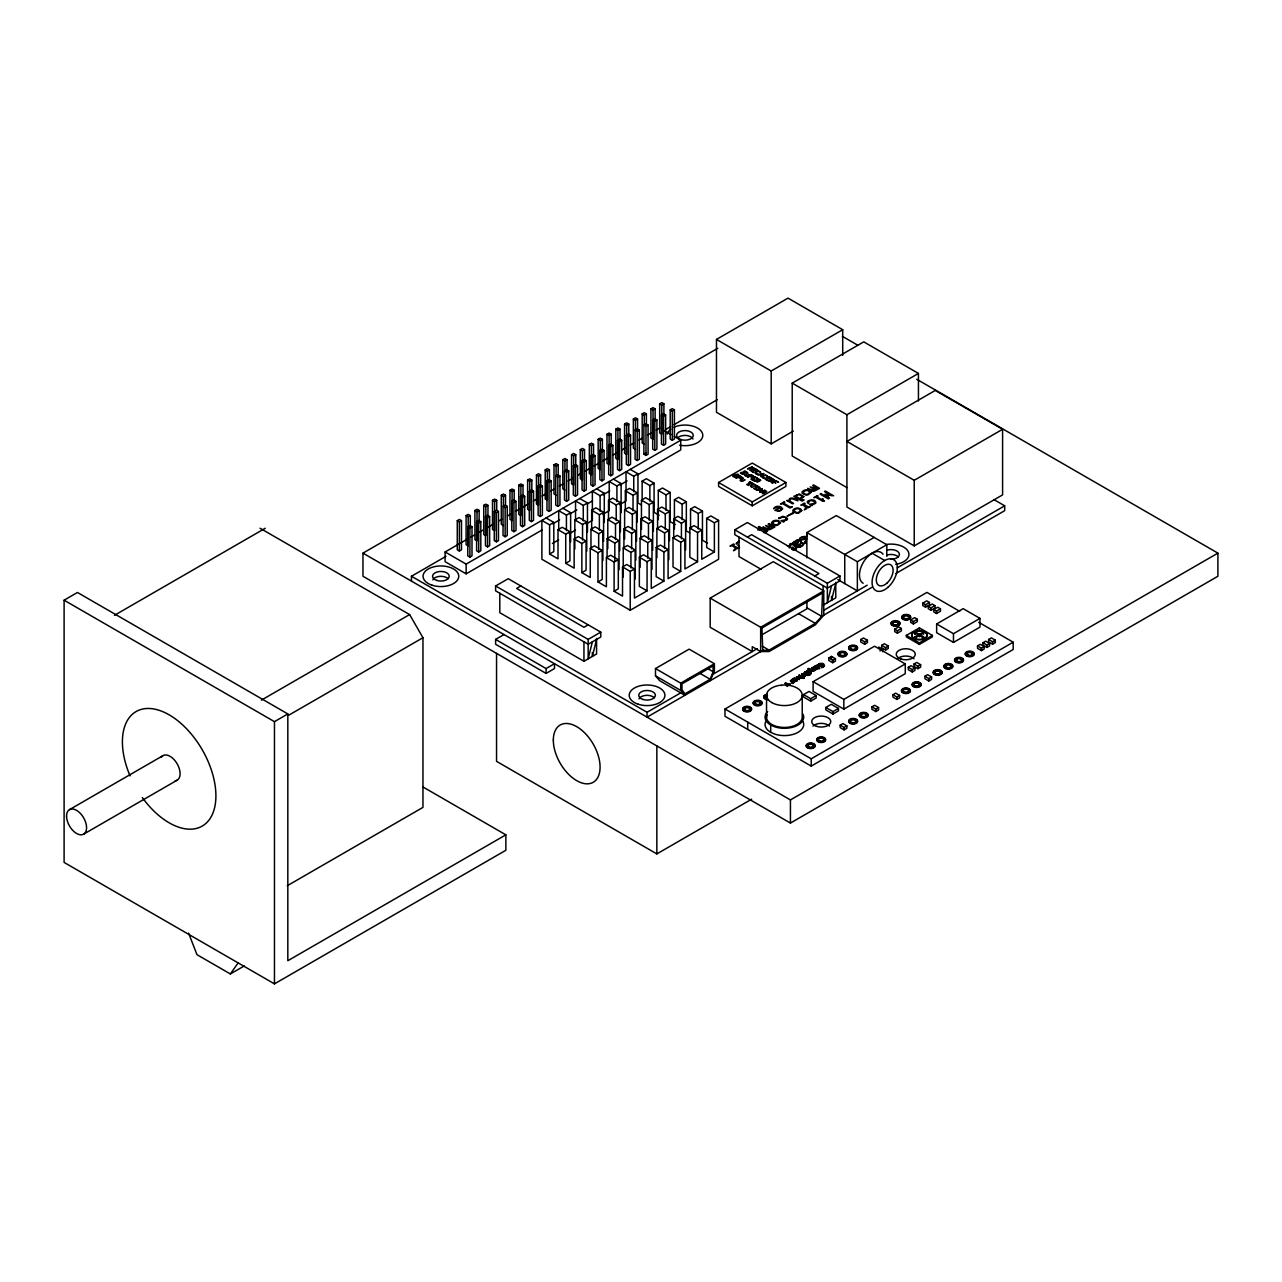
<?xml version="1.0" encoding="UTF-8"?>
<svg xmlns="http://www.w3.org/2000/svg" width="1282" height="1282" viewBox="0 0 1282 1282"><rect width="100%" height="100%" fill="white"/><g stroke="black" fill="none" stroke-linecap="round" stroke-linejoin="round"><path stroke-width="1.5" d="M785.241 683.306L787.18 686.351L787.805 685.55L786.154 683.482L790.321 684.107L789.712 684.941L785.241 683.306L787.805 685.55M806.394 539.626L806.41 538.696M411.458 581.115L411.458 576.259L647.057 712.295L647.057 717.151L762.822 650.327L769.072 650.102L815.352 623.389L821.666 616.338L822.515 593.021L760.659 628.725M824.438 666.159C824.182 659.317 813.301 667.569 819.983 664.284L821.586 665.214L820.127 666.32L822.066 665.486L823.461 666.287L821.762 667.553L824.358 666.352L820.095 663.723L817.596 665.118M813.894 670.374C817.868 668.451 810.721 670.758 811.746 668.483C816.586 666.752 809.92 667.361 812.323 669.124C821.89 667.938 809.952 672.409 813.733 667.361M799.071 679.476L796.523 676.784L801.603 677.601L800.994 678.418L797.436 677.457M793.109 682.393C791.891 677.601 788.863 680.902 792.837 683.258C792.821 682.761 792.02 681.72 790.401 680.902M802.869 676.864C791.218 671.143 811.554 681.527 799.183 675.229M821.666 667.489L823.461 666.287M819.983 666.159L821.586 665.214M790.433 543.584L790.257 544.962L791.427 543.488L795.737 546.677L795.657 549.241M795.401 548.183L796.138 547.158M806.41 538.744C796.523 542.35 798.478 535.491 806.939 536.725M792.26 679.38C792.645 676.72 802.26 682.345 793.574 680.245L795.721 679.011L792.26 679.877M794.071 682.489L793.109 681.912L793.013 683.13M796.907 680.87L797.276 679.684M801.49 677.521L796.523 676.784L799.071 679.572M804.086 677.489C803.365 679.091 803.077 676.207 799.135 675.854M814.358 666.464C828.252 670.23 810.561 668.467 815.064 666.303M809.263 669.428L809.647 670.47L813.733 671.127L808.205 668.579L810.881 672.778L809.647 669.973L813.75 670.518L808.638 668.531M804.679 542.703L806.282 539.594M804.439 676.431C807.9 675.277 798.093 671.832 803.75 675.069L803.429 676.864L804.423 675.39M803.846 676.111L804.471 675.71M816.73 667.329C819.967 664.525 815.48 665.31 816.217 667.634L816.249 665.871L818.06 666.576L816.618 667.874L819.583 666.961L816.618 667.874M790.257 684.54L785.337 683.226M790.449 680.758L794.103 682.345M810.881 672.778L807.932 669.348L808.477 668.467M819.31 667.217L819.342 667.826M793.59 680.998L796.426 679.492L794.343 681.351M592.364 641.849L588.166 658.852L588.166 639.414L495.605 585.97L495.605 590.842L588.166 644.269L600.777 636.994L600.777 632.122L508.217 578.695L495.605 585.97M596.579 639.414L592.364 656.416L592.364 652.538M799.615 538.408C799.952 541.661 808.878 534.834 805.961 540.043M831.553 585.698L827.355 602.7L827.355 583.278L734.794 529.835L734.794 534.69L827.355 588.134L839.966 580.842L839.966 575.987L747.406 522.543L734.794 529.835M835.768 583.278L831.553 600.28L831.553 596.386M806.474 671.031C818.14 673.611 803.413 678.643 804.599 672.281C813.958 667.65 810.384 679.396 804.343 673.29M804.295 673.435L804.599 672.281M806.282 540.075L806.394 539.145M792.917 543.344C795.593 543.905 801.571 539.77 796.475 543.905C797.34 546.052 803.237 542.43 797.885 547.174M800.433 544.562L796.378 545.347L797.949 542.719M807.131 533.905L806.891 535.539M803.75 675.069C797.019 671.944 808.445 676.832 804.423 675.87M710.18 679.252L713.113 671.72L713.113 665.887L681.992 683.867L681.992 689.7L684.925 693.834L710.18 679.252L700.084 673.419M792.885 543.536L797.019 539.882L800.465 540.603L801.506 542.783L800.913 541.132M781.283 685.55L781.443 685.469M710.18 680.71L714.378 670.999L714.378 663.707L689.139 649.141L655.487 668.563L655.487 675.854L659.685 680.71L684.925 695.293L680.726 690.421L655.487 675.854M801.106 542.126L800.465 540.603M815.16 666.079L815.592 665.695M792.901 550.234L795.673 549.449M795.465 548.055L795.513 549.786M815.624 670.085C817.435 667.425 809.359 668.819 813.91 668.002M801.506 542.302C808.958 545.058 792.308 550.859 800.593 543.905M804.711 542.478C809.166 544.866 802.228 542.078 805.897 540.94M797.949 547.174L800.128 547.077L803.894 543.648M805.144 673.146L805.945 671.912L805.112 673.387L804.968 671.944M803.029 678.098L804.135 678.066M804.375 673.098L806.955 671.528M188.614 933.152L196.963 954.657L230.359 973.951L238.164 962.862M791.635 548.504C796.042 546.164 789.568 550.667 793.334 548.632M791.635 549L792.869 547.077M789.375 547.975L790.593 546.469L788.622 546.741M797.436 676.976L801.603 677.601M824.454 665.743L821.762 667.553M815.16 666.56L817.275 666.127L815.56 667.249M757.822 530.091L758.832 529.242A3.558 2.051 0 0 1 760.547 528.697L758.351 526.966L759.216 526.469L767.485 531.245L765.017 532.815M797.132 680.165L794.359 680.758L796.138 679.252M792.885 543.039C793.302 546.1 797.388 542.334 798.189 541.292M793.093 543.007L794.343 541.437M799.615 538.889L800.609 538.232M815.817 669.428L813.878 669.845M794.728 541.725L797.981 540.187L800.593 541.228M790.033 544.465L791.891 544.177M759.136 529.979L762.069 529.113L765.242 530.94L763.752 532.655M64.1 600.2L77.465 592.476L287.825 713.93L287.825 960.731L505.861 834.838L505.861 850.27L274.46 983.871L64.1 862.417L64.1 600.2L274.46 721.654L287.825 713.93M114.435 615.328L265.246 528.248M793.35 431.072L771.187 443.876L716.478 412.291L716.478 339.426L788.013 298.129L842.707 329.714L842.707 355.306M916.774 379.28L1217.9 553.135L1217.9 576.259L790.433 823.06L362.966 576.259L362.966 553.135L717.744 348.303M457.273 520.652L459.373 519.45L461.488 520.652L461.488 549.802L459.373 551.02L457.273 549.802L457.273 520.652L459.373 521.87L461.488 520.652M470.302 515.572L468.202 516.774L468.202 545.924L466.103 544.722L466.103 515.572L468.202 514.354L470.302 515.572L470.302 527.222M479.131 510.476L477.032 511.678L477.032 540.828L474.917 539.626L474.917 510.476L477.032 509.258L479.131 510.476L479.131 522.127M487.961 505.38L485.846 506.582L485.846 535.732L483.747 534.53L483.747 505.38L485.846 504.163L487.961 505.38L487.961 517.031M496.727 500.317L494.628 501.518L494.628 530.668L492.512 529.466L492.512 500.317L494.628 499.099L496.727 500.317L496.727 510.028M503.409 525.604L501.294 524.386L501.294 495.237L503.409 494.035L505.509 495.237L505.509 504.964M514.178 490.237L512.079 491.455L512.079 520.604L509.964 519.386L509.964 490.237L512.079 489.019L514.178 490.237L514.178 499.948M518.793 485.141L520.893 486.359L520.893 515.508L518.793 514.29L518.793 485.141L520.893 483.923L523.008 485.141L523.008 496.807M531.822 480.045L529.722 481.263L529.722 510.412L527.623 509.194L527.623 480.045L529.722 478.827L531.822 480.045L531.822 491.711M540.651 474.949L538.552 476.167L538.552 505.316L536.453 504.098L536.453 474.949L538.552 473.731L540.651 474.949L540.651 486.615M549.417 469.885L547.318 471.103L547.318 500.252L545.219 499.035L545.219 469.885L547.318 468.667L549.417 469.885L549.417 481.551M556.1 495.189L554 493.971L554 464.821L556.1 463.603L558.199 464.821L558.199 476.471M564.929 490.093L562.814 488.875L562.814 459.725L564.929 458.507L567.029 459.725L567.029 471.375M575.762 454.677L573.663 455.895L573.663 485.045L571.564 483.827L571.564 454.677L573.663 453.459L575.762 454.677L575.762 466.344M584.528 449.613L582.429 450.831L582.429 479.981L580.313 478.763L580.313 449.613L582.429 448.412L584.528 449.613L584.528 461.28M593.55 444.405L591.435 445.623L591.435 474.773L589.335 473.555L589.335 444.405L591.435 443.203L593.55 444.405L593.55 456.072M602.364 439.325L600.264 440.527L600.264 469.677L598.165 468.475L598.165 439.325L600.264 438.107L602.364 439.325L602.364 450.976M611.193 434.229L609.094 435.431L609.094 464.581L606.995 463.379L606.995 434.229L609.094 433.012L611.193 434.229L611.193 445.88M620.023 429.133L617.924 430.335L617.924 459.485L615.809 458.283L615.809 429.133L617.924 427.916L620.023 429.133L620.023 440.784M624.574 424.07L626.69 425.271L626.69 454.421L624.574 453.219L624.574 424.07L626.69 422.852L628.789 424.07L628.789 435.72M635.471 449.357L633.356 448.139L633.356 418.99L635.471 417.788L637.571 418.99L637.571 430.656M644.285 444.261L642.186 443.043L642.186 413.894L644.285 412.692L646.4 413.894L646.4 425.56M655.134 408.862L653.035 410.064L653.035 439.213L650.919 437.995L650.919 408.862L653.035 407.644L655.134 408.862L655.134 420.512M659.685 403.798L661.784 405.016L661.784 434.165L659.685 432.947L659.685 403.798L661.784 402.58L663.9 403.798L663.9 415.464M501.294 495.237L503.409 496.455L505.509 495.237M520.893 486.359L523.008 485.141M554 464.821L556.1 466.039L558.199 464.821M562.814 459.725L564.929 460.943L567.029 459.725M626.69 425.271L628.789 424.07M633.356 418.99L635.471 420.208L637.571 418.99M642.186 413.894L644.285 415.112L646.4 413.894M661.784 405.016L663.9 403.798M467.786 526.726L469.901 525.524L472 526.726L472 555.875L469.901 557.093L467.786 555.875L467.786 526.726L469.901 527.944L472 526.726M476.616 521.63L478.715 520.428L480.814 521.63L480.814 550.779L478.715 551.997L476.616 550.779L476.616 521.63L478.715 522.848L480.814 521.63M485.445 516.534L487.545 515.332L489.644 516.534L489.644 545.683L487.545 546.901L485.445 545.683L485.445 516.534L487.545 517.752L489.644 516.534M494.259 511.454L496.374 510.236L498.474 511.454L498.474 540.603L496.374 541.805L494.259 540.603L494.259 511.454L496.374 512.656L498.474 511.454M503.041 506.39L505.14 505.172L507.239 506.39L507.239 535.539L505.14 536.741L503.041 535.539L503.041 506.39L505.14 507.592L507.239 506.39M511.822 501.31L513.922 500.092L516.021 501.31L516.021 530.46L513.922 531.677L511.822 530.46L511.822 501.31L513.922 502.528L516.021 501.31M520.492 496.31L522.591 495.092L524.691 496.31L524.691 525.46L522.591 526.678L520.492 525.46L520.492 496.31L522.591 497.528L524.691 496.31M529.306 491.214L531.421 489.996L533.52 491.214L533.52 520.364L531.421 521.582L529.306 520.364L529.306 491.214L531.421 492.432L533.52 491.214M538.136 486.118L540.235 484.9L542.35 486.118L542.35 515.268L540.235 516.486L538.136 515.268L538.136 486.118L540.235 487.336L542.35 486.118M546.965 481.022L549.065 479.805L551.164 481.022L551.164 510.172L549.065 511.39L546.965 510.172L546.965 481.022L549.065 482.24L551.164 481.022M555.731 475.959L557.83 474.741L559.946 475.959L559.946 505.108L557.83 506.326L555.731 505.108L555.731 475.959L557.83 477.176L559.946 475.959M564.513 470.895L566.612 469.677L568.727 470.895L568.727 500.044L566.612 501.246L564.513 500.044L564.513 470.895L566.612 472.113L568.727 470.895M573.342 465.799L575.442 464.581L577.541 465.799L577.541 494.948L575.442 496.166L573.342 494.948L573.342 465.799L575.442 467.017L577.541 465.799M582.076 460.751L584.175 459.533L586.291 460.751L586.291 489.9L584.175 491.118L582.076 489.9L582.076 460.751L584.175 461.969L586.291 460.751M590.842 455.687L592.941 454.485L595.04 455.687L595.04 484.836L592.941 486.054L590.842 484.836L590.842 455.687L592.941 456.905L595.04 455.687M599.864 450.479L601.963 449.277L604.062 450.479L604.062 479.628L601.963 480.846L599.864 479.628L599.864 450.479L601.963 451.697L604.062 450.479M608.678 445.399L610.777 444.181L612.892 445.399L612.892 474.532L610.777 475.75L608.678 474.532L608.678 445.399L610.777 446.601L612.892 445.399M617.507 440.287L619.607 439.085L621.706 440.287L621.706 469.436L619.607 470.654L617.507 469.436L617.507 440.287L619.607 441.505L621.706 440.287M626.337 435.207L628.436 433.989L630.536 435.207L630.536 464.356L628.436 465.558L626.337 464.356L626.337 435.207L628.436 436.409L630.536 435.207M635.103 430.143L637.202 428.925L639.301 430.143L639.301 459.293L637.202 460.494L635.103 459.293L635.103 430.143L637.202 431.345L639.301 430.143M643.885 425.063L645.984 423.845L648.083 425.063L648.083 454.213L645.984 455.43L643.885 454.213L643.885 425.063L645.984 426.281L648.083 425.063M652.698 419.967L654.814 418.765L656.913 419.967L656.913 449.117L654.814 450.335L652.698 449.117L652.698 419.967L654.814 421.185L656.913 419.967M661.448 414.919L663.547 413.717L665.646 414.919L665.646 444.069L663.547 445.287L661.448 444.069L661.448 414.919L663.547 416.137L665.646 414.919M670.198 409.871L672.313 408.654L674.412 409.871L674.412 439.021L672.313 440.239L670.198 439.021L670.198 409.871L672.313 411.089L674.412 409.871M542.286 529.867L466.151 573.839L445.11 561.692L445.11 551.965L467.61 538.985M471.071 536.982L474.532 534.979M479.724 531.982L483.186 529.995M488.378 526.998L493.57 524.001M498.762 521.005L502.224 519.002M507.416 516.005L510.877 514.002M516.069 511.005L519.514 509.018M522.976 507.015L528.168 504.018M533.36 501.022L536.821 499.018M542.014 496.022L545.475 494.019M550.667 491.022L554.128 489.035M559.321 486.038L562.782 484.035M567.974 481.038L573.166 478.042M578.358 475.045L581.82 473.042M585.281 471.055L590.473 468.042M593.935 466.055L599.127 463.058M602.588 461.055L607.78 458.059M612.972 455.062L616.434 453.059M621.61 450.062L625.071 448.075M630.263 445.078L633.725 443.075M638.917 440.079L642.378 438.075M647.57 435.079L651.032 433.076M656.224 430.079L659.685 428.092M411.458 576.259L446.008 556.308M665.422 429.63L670.598 426.65M674.06 424.646L717.247 399.712M716.478 339.426L771.187 371.011L842.707 329.714M643.885 454.213L645.984 452.995M445.11 551.965L466.151 564.112L680.726 440.239L680.726 449.95L637.458 474.933M846.905 487.593L792.212 456.023L792.212 383.142L863.748 341.861L918.441 373.431L918.441 401.01M549.593 524.851L553.808 522.415L553.808 551.564L549.593 554L549.593 524.851L541.885 520.396L541.885 559.256L630.231 610.264L718.593 559.256L718.593 520.396L710.869 515.941L706.67 518.361L706.67 547.51L714.378 551.965L714.378 522.816L706.67 518.361M558.712 530.107L558.712 510.669L566.42 515.124L570.634 512.704L570.634 541.853M575.538 520.396L575.538 500.958L583.262 505.412L587.46 502.977L587.46 532.126M586.066 524.034L592.364 520.396L592.364 491.246L600.088 495.701L604.287 493.266L604.287 522.415M602.893 514.322L609.206 510.669L609.206 481.519L616.914 485.974L621.113 483.554L621.113 512.704M619.719 504.611L626.033 500.958L626.033 471.808L633.741 476.263L637.955 473.827L637.955 502.977L641.321 504.932M552.67 523.873L559.593 519.883M569.977 513.89L576.9 509.899M587.284 503.906L592.476 500.893M602.861 494.9L609.783 490.91M620.151 484.917L627.074 480.926M69.484 809.631L162.99 755.643M261.368 700.148L409.615 614.575L422.964 637.715L422.964 807.388L287.232 885.75M558.007 529.706L562.221 527.271L569.929 531.726L569.929 560.875L565.731 563.311L565.731 534.161L558.007 529.706L558.007 558.856L549.593 554M574.833 549.129L574.833 519.979L579.047 517.559L586.755 522.014L586.755 551.164M591.675 529.706L591.675 510.268L595.874 507.848L603.582 512.287L603.582 541.437M608.501 519.995L608.501 500.557L612.7 498.121L620.424 502.576L620.424 531.726M625.328 510.268L625.328 490.846L629.542 488.41L637.25 492.865L637.25 522.014M642.154 500.557L642.154 481.119L646.368 478.699L654.076 483.154L654.076 512.303L659.124 515.204M565.731 534.161L569.929 531.726M574.833 519.979L582.557 524.434L586.755 522.014M591.675 510.268L599.383 514.723L603.582 512.287M608.501 500.557L616.209 505.012L620.424 502.576M625.328 490.846L633.036 495.285L637.25 492.865M642.154 481.119L649.862 485.574L654.076 483.154M552.398 543.472L558.712 539.818M569.224 533.745L575.538 530.107M574.144 539.017L578.342 536.581L586.066 541.036L586.066 570.186L581.852 572.621L581.852 543.472L574.144 539.017L574.144 568.166L565.731 563.311M590.97 548.728L590.97 529.306L595.168 526.87L602.893 531.325L602.893 560.474M607.796 548.728L607.796 519.579L612.011 517.159L619.719 521.614L619.719 550.763M624.622 539.017L624.622 509.867L628.837 507.432L636.545 511.887L636.545 541.036M641.449 529.306L641.449 500.156L645.663 497.72L653.371 502.175L653.371 531.325M658.291 519.579L658.291 490.429L662.49 488.009L670.198 492.464L670.198 521.614L675.261 524.514M581.852 543.472L586.066 541.036M590.97 529.306L598.678 533.745L602.893 531.325M607.796 519.579L615.504 524.034L619.719 521.614M624.622 509.867L632.347 514.322L636.545 511.887M641.449 500.156L649.173 504.595L653.371 502.175M658.291 490.429L665.999 494.884L670.198 492.464M288.514 715.34L422.964 637.715M83.651 834.165L177.156 780.177M520.845 585.97L516.646 588.406L583.951 627.267L588.166 624.847M590.265 548.327L594.479 545.892L602.187 550.347L602.187 579.496L597.973 581.932L597.973 552.782L590.265 548.327L590.265 577.477L581.852 572.621M607.091 558.039L607.091 538.616L611.306 536.18L619.014 540.635L619.014 569.785M623.917 548.327L623.917 528.889L628.132 526.469L635.84 530.924L635.84 560.074M640.76 538.616L640.76 519.178L644.958 516.742L652.682 521.197L652.682 550.347M657.586 528.889L657.586 509.467L661.784 507.031L669.508 511.486L669.508 540.635M674.412 528.889L674.412 499.74L678.627 497.32L686.335 501.775L686.335 530.924L689.7 532.863M718.593 482.497L752.246 463.074L785.914 482.497L785.914 486.391L752.246 505.813L718.593 486.391L718.593 482.497L752.246 501.935L785.914 482.497M597.973 552.782L602.187 550.347M607.091 538.616L614.815 543.071L619.014 540.635M623.917 528.889L631.641 533.344L635.84 530.924M640.76 519.178L648.468 523.633L652.682 521.197M657.586 509.467L665.294 513.922L669.508 511.486M674.412 499.74L682.12 504.195L686.335 501.775M792.212 383.142L846.905 414.727L918.441 373.431M606.402 557.638L610.601 555.202L618.309 559.657L618.309 588.807L614.11 591.242L614.11 562.093L606.402 557.638L606.402 586.787L597.973 581.932M623.228 577.076L623.228 547.927L627.427 545.491L635.151 549.946L635.151 579.095M640.055 567.349L640.055 538.2L644.253 535.78L651.977 540.235L651.977 569.384M656.881 557.638L656.881 528.488L661.095 526.053L668.803 530.508L668.803 559.657M673.707 538.2L673.707 518.777L677.922 516.342L685.63 520.796L685.63 549.946M690.533 528.488L690.533 509.05L694.748 506.63L702.456 511.085L702.456 540.235L707.504 543.151M614.11 562.093L618.309 559.657M623.228 547.927L630.936 552.382L635.151 549.946M640.055 538.2L647.763 542.655L651.977 540.235M656.881 528.488L664.589 532.943L668.803 530.508M673.707 518.777L681.431 523.232L685.63 520.796M690.533 509.05L698.257 513.505L702.456 511.085M495.605 639.414L546.084 668.563L554.497 663.707L554.497 668.563L546.084 673.419L495.605 644.269L495.605 639.414L504.018 634.558M614.11 591.242L622.523 596.098L622.523 566.948L626.722 564.513L634.446 568.968L634.446 598.117L647.057 590.842L647.057 561.692L639.349 557.237L639.349 586.387L647.057 590.842M639.349 557.237L643.564 554.802L651.272 559.256L651.272 588.406L663.9 581.115L663.9 551.965L656.176 547.51L656.176 576.66L663.9 581.115M656.176 547.51L660.39 545.09L668.098 549.545L668.098 578.695L680.726 571.403L680.726 542.254L673.018 537.799L673.018 566.948L680.726 571.403M673.018 537.799L677.216 535.363L684.925 539.818L684.925 568.968L697.552 561.692L697.552 532.543L689.844 528.088L689.844 557.237L697.552 561.692M689.844 528.088L694.043 525.652L701.767 530.107L701.767 559.256L714.378 551.965M622.523 566.948L630.231 571.403L634.446 568.968M647.057 561.692L651.272 559.256M663.9 551.965L668.098 549.545M680.726 542.254L684.925 539.818M697.552 532.543L701.767 530.107M714.378 522.816L718.593 520.396M747.406 537.11L751.621 534.69L818.942 573.551L814.727 575.987M738.72 546.997L737.374 547.767L732.951 545.203L734.298 544.433L733.544 544.017L730.003 546.052L732.086 545.715L734.826 547.462L735.115 548.968L733.464 550.731L735.788 549.577L735.772 547.831L737.246 548.696L739.458 547.414M588.166 639.414L600.777 632.122M499.804 593.262L499.804 612.7L583.951 661.272L596.579 653.996L596.579 638.452M806.875 557.846L806.875 532.575L836.329 515.572L886.807 544.722L886.807 556.388M710.18 598.117L773.286 561.692L823.765 590.842L823.765 615.12L815.352 624.847L769.072 651.56L760.659 651.56L752.246 646.705L752.246 651.56L710.18 627.267L710.18 598.117L760.659 627.267L823.765 590.842M1002.588 429.294L935.267 390.433L846.905 441.441L914.226 480.317L1002.588 429.294L1002.588 494.884L914.226 545.892L846.905 507.031L846.905 414.727M874.18 537.43L844.742 554.449L844.742 583.598M806.875 532.575L857.354 561.724L886.807 544.722M827.355 583.278L839.966 575.987M760.659 635.535L806.939 608.806L806.939 602.011M655.487 668.563L680.726 683.146L714.378 663.707M687.04 679.989L691.767 677.249M823.14 605.136L835.768 597.845L835.768 582.3M647.057 712.295L680.726 692.857M712.824 674.316L757.293 648.644M823.765 610.28L867.177 585.217M897.208 567.862L1004.687 505.813L1004.687 510.669L895.846 573.519M821.554 616.402L871.664 587.477M230.359 973.951L244.221 965.955M978.695 622.283L1013.181 642.202L1013.181 649.493L811.234 766.091L724.987 716.285L724.987 709.01L926.934 592.412L959.705 611.338M922.784 603.133L926.71 600.873L929.45 602.444L929.45 604.88L925.524 607.139L922.784 605.569L922.784 603.133L925.524 604.719L929.45 602.444M828.749 658.003L831.489 656.432L835.415 658.708L835.415 661.127L832.691 662.714L828.749 660.438L828.749 658.003L832.691 660.278L835.415 658.708M860.719 639.542L863.459 637.971L867.401 640.247L867.401 642.667L864.661 644.253L860.719 641.978L860.719 639.542L864.661 641.817L867.401 640.247M805.945 672.393L810.064 674.044L806.586 672.024M809.887 674.701L806.811 674.733L805.176 673.146L807.644 674.38L810.064 673.547M928.248 606.29L932.19 604.03L934.915 605.601L934.915 608.037L930.988 610.296L928.248 608.726L928.248 606.29L930.988 607.876L934.915 605.601M894.676 629.174L898.618 626.898L901.342 628.484L901.342 630.92L897.416 633.18L894.676 631.609L894.676 629.174L897.416 630.76L901.342 628.484M910.669 619.943L914.595 617.668L917.335 619.254L917.335 621.69L913.393 623.949L910.669 622.379L910.669 619.943L913.393 621.53L917.335 619.254M933.777 609.495L937.719 607.219L940.459 608.79L940.459 611.226L936.517 613.501L933.777 611.915L933.777 609.495L936.517 611.065L940.459 608.79M813.125 681.671L874.548 646.208L905.268 663.948L905.268 673.659L843.844 709.122L813.125 691.399L813.125 681.671L843.844 699.411L905.268 663.948M881.647 645.343L884.388 643.756L888.314 646.032L888.314 648.468L885.59 650.038L881.647 647.779L881.647 645.343L885.59 647.618L888.314 646.032M803.542 694.588L809.022 691.431L816.169 695.565L816.169 697.985L810.705 701.142L803.542 697.007L803.542 694.588L810.705 698.722L816.169 695.565M879.901 650.887L882.641 649.317L882.641 651.737M906.326 635.407L919.37 627.876L932.399 635.407L932.399 636.866L919.37 644.397L906.326 636.866L906.326 635.407L919.37 642.939L932.399 635.407M916.005 632.363L914.947 634.189L916.005 632.363L919.37 634.318L922.736 632.363L923.777 632.971L914.947 638.067L914.947 636.866L918.313 634.91L918.313 636.128M936.645 623.965L963.151 608.662L979.977 618.389L979.977 627.122L953.471 642.426L936.645 632.715L936.645 623.965L953.471 633.693L979.977 618.389M825.848 707.456L831.313 704.299L838.46 708.433L838.46 710.853L832.996 714.026L825.848 709.891L825.848 707.456L832.996 711.59L838.46 708.433M908.297 667.281L911.021 665.711L914.963 667.97L914.963 670.406L912.223 671.976L908.297 669.717L908.297 667.281L912.223 669.557L914.963 667.97M913.97 664.012L916.71 662.425L920.636 664.701L920.636 667.121L917.912 668.707L913.97 666.432L913.97 664.012L917.912 666.271L920.636 664.701M840.191 725.179L842.915 723.609L846.857 725.868L846.857 728.304L844.117 729.891L840.191 727.615L840.191 725.179L844.117 727.455L846.857 725.868M871.904 706.879L874.628 705.292L878.571 707.568L878.571 710.004L875.83 711.574L871.904 709.299L871.904 706.879L875.83 709.154L878.571 707.568M892.929 694.732L895.669 693.145L899.611 695.421L899.611 697.857L896.871 699.427L892.929 697.152L892.929 694.732L896.871 697.007L899.611 695.421M924.915 676.271L927.639 674.685L931.581 676.96L931.581 679.396L928.841 680.966L924.915 678.691L924.915 676.271L928.841 678.547L931.581 676.96M977.509 645.904L980.233 644.333L984.175 646.593L984.175 649.029L981.435 650.599L977.509 648.339L977.509 645.904L981.435 648.179L984.175 646.593M982.973 642.747L985.714 641.176L989.64 643.436L989.64 645.872L986.9 647.442L982.973 645.183L982.973 642.747L986.9 645.022L989.64 643.436M988.646 639.462L991.387 637.891L995.313 640.167L995.313 642.586L992.588 644.173L988.646 641.897L988.646 639.462L992.588 641.737L995.313 640.167M724.987 709.01L811.234 758.8L1013.181 642.202M496.551 653.387L496.551 761.364L656.849 853.908L751.653 799.183M362.966 553.135L790.433 799.92L1217.9 553.135M817.756 664.797L819.983 663.804L821.586 664.717M820.031 666.255L822.066 665.005L823.461 665.807M737.294 476.696C724.699 477.513 742.903 471.472 737.663 475.846C733.705 471.872 731.926 478.907 737.374 476.632M739.137 541.629L736.108 543.84L738.881 541.02M804.279 536.517L802.131 537.062M793.494 680.438L795.834 680.902L796.138 679.732M790.786 545.555L787.517 546.02M808.974 502.736C802.901 502.175 814.39 497.176 815.737 502.015A3.75 2.163 0 0 1 815.528 503.377L811.666 504.739L812.532 505.236L811.746 505.685L809.391 504.323L814.246 503.505A2.676 1.538 0 0 0 814.695 502.496C813.637 499.788 807.676 499.868 807.997 503.265M785.834 683.434L790.097 684.492M803.894 543.776L801.763 542.671M795.593 678.338L797.276 680.165M738.865 545.587L737.31 544.898M767.646 711.558A19.326 11.153 0 0 0 770.722 725.035L774.713 726.798A19.326 11.153 0 0 0 796.154 725.997A19.326 11.153 0 0 0 803.045 714.25M765.723 721.542A19.326 11.153 0 0 0 770.722 732.326L774.713 734.089A19.326 11.153 0 0 0 796.154 733.288A19.326 11.153 0 0 0 803.045 721.542M792.821 544.113L793.782 544.834M842.354 336.317L857.93 345.307M994.175 499.74L1004.687 505.813M650.919 408.862L653.035 410.064M664.541 430.896L671.015 434.63M674.252 436.489L680.726 440.239M872.081 553.231L884.708 560.506M615.809 429.133L617.924 430.335M606.995 434.229L609.094 435.431M598.165 439.325L600.264 440.527M837.851 579.608L857.354 590.874L857.354 561.724M923.777 634.189L922.736 632.363M589.335 444.405L591.435 445.623M914.947 632.971L923.777 638.067M630.231 469.388L637.955 473.827M914.947 636.866L916.005 637.475M580.313 449.613L582.429 450.831M571.564 454.677L573.663 455.895M613.405 479.099L621.113 483.554M761.316 569.432L738.993 556.548L738.993 537.126M878.699 647.041L882.641 649.317M806.522 607.604L821.666 616.338M596.579 488.811L604.287 493.266M798.526 613.661L815.352 623.389M545.219 469.885L547.318 471.103M579.752 498.538L587.46 502.977M536.453 474.949L538.552 476.167M527.623 480.045L529.722 481.263M562.926 508.249L570.634 512.704M509.964 490.237L512.079 491.455M546.084 517.96L553.808 522.415M762.341 646.224L769.072 650.102M492.512 500.317L494.628 501.518M483.747 505.38L485.846 506.582M474.917 510.476L477.032 511.678M466.103 515.572L468.202 516.774M708.065 668.803L713.113 671.72M260.054 528.232L409.615 614.575M423.108 787.052L505.861 834.838M794.023 545.122L796.138 547.638M790.786 545.058L790.033 543.985M809.647 670.47L811.25 672.425M786.154 683.979L787.565 686.239M805.352 673.883L805.112 672.906M792.484 680.197L792.436 679.188M793.109 681.912L793.157 682.713M761.925 628.004L762.774 650.343M992.588 641.737L992.588 644.173M986.9 645.022L986.9 647.442M981.435 648.179L981.435 650.599M953.471 633.693L953.471 642.426M936.517 611.065L936.517 613.501M930.988 607.876L930.988 610.296M928.841 678.547L928.841 680.966M925.524 604.719L925.524 607.139M922.736 638.676L923.777 636.866L920.412 634.91L920.412 636.128M919.37 627.876L919.37 629.334M919.37 634.318L919.37 636.737M919.37 642.939L919.37 644.397M917.912 666.271L917.912 668.707M914.226 480.317L914.226 545.892M913.393 621.53L913.393 623.949M912.223 669.557L912.223 671.976M897.416 630.76L897.416 633.18M896.871 697.007L896.871 699.427M885.59 647.618L885.59 650.038M875.83 709.154L875.83 711.574M864.661 641.817L864.661 644.253M844.117 727.455L844.117 729.891M843.844 699.411L843.844 709.122M832.996 711.59L832.996 714.026M832.691 660.278L832.691 662.714M831.489 656.432L831.489 658.868M823.14 585.698L823.14 591.531M819.887 663.291L819.983 664.284M818.685 667.249L818.749 668.291M818.349 667.505L818.413 668.467M818.012 665.919L818.012 666.768M817.948 667.682L817.756 668.675M817.579 667.746L817.451 668.691M817.195 665.406L817.291 666.832M816.922 665.358L817.067 667.602M816.666 665.358L816.826 666.336M816.73 666.848L816.874 668.611M816.121 665.454L816.249 666.352M815.208 668.387L815.08 670.39M814.791 668.803L814.791 670.502M814.599 669.653L814.551 670.566L814.278 669.749M814.326 668.387L814.439 669.316M813.701 668.082L813.557 667.281L813.413 668.13M813.477 668.595L813.637 669.492M812.756 668.691L812.756 669.653M812.548 667.473L812.451 669.092M812.195 667.65L812.323 669.621M811.746 667.986L811.714 669.316M811.234 758.8L811.234 766.091M810.705 698.722L810.705 701.142M809.423 673.915L809.279 675.005M808.141 675.326L808.077 674.38M807.644 674.38L807.564 675.374M806.811 674.252L807.003 675.342M806.747 534.257L806.65 536.068M806.41 674.092L806.458 675.229M805.481 671.608L805.561 672.649M804.872 541.757L804.856 543.183M804.295 672.954L804.343 673.771M803.942 677.377L803.926 678.29M803.782 675.79L803.734 676.896M803.606 677.281L803.558 678.402M803.493 675.983L803.429 676.864M803.429 677.313L803.397 678.386M803.237 677.393L803.221 678.306M802.228 695.277L802.228 717.151A17.852 10.304 0 0 1 782.052 727.359A17.852 10.304 0 0 1 767.133 714.475M800.657 540.892L800.833 541.789M800.305 543.792L800.128 544.85M799.519 538.841L799.471 539.754M797.885 546.693L797.949 547.654M797.212 679.428L797.244 680.405M796.426 679.492L796.603 681.095M796.298 544.289L796.17 545.187M796.186 680.325L796.218 681.271M795.737 546.677L795.785 547.799M795.657 548.744L795.673 549.93M795.433 547.366L795.465 548.536M795.513 680.55L795.449 681.463M795.177 678.242L795.193 679.252M795.273 680.55L795.064 681.463M794.76 678.21L794.936 679.188M794.343 678.242L794.391 679.156M793.927 678.322L793.814 679.3M793.526 678.466L793.526 679.46M793.173 547.462L793.334 549.113M793.093 542.526L793.109 544.866M792.709 678.931L792.693 680.213M792.436 681.591L792.42 683.434M792.324 682.441L792.132 683.402M790.433 799.92L790.433 823.06M771.187 371.011L771.187 443.876M770.706 725.035L770.706 732.326M766.54 695.277L766.54 717.151M760.659 627.267L760.659 651.56M752.246 501.935L752.246 505.813M747.71 722.119L747.71 729.41M698.257 513.505L698.257 529.049M682.12 504.195L682.12 519.739M681.431 523.232L681.431 538.777M680.726 683.146L680.726 690.421M672.313 411.089L672.313 440.239M665.999 494.884L665.999 510.428M665.294 513.922L665.294 529.466M664.589 532.943L664.589 548.488M663.547 416.137L663.547 445.287M656.849 745.932L656.849 853.908M654.814 421.185L654.814 450.335M649.862 485.574L649.862 501.118M649.173 504.595L649.173 520.155M648.468 523.633L648.468 539.177M647.763 542.655L647.763 558.199M645.984 426.281L645.984 455.43M644.285 415.112L644.285 424.839M637.202 431.345L637.202 460.494M635.471 420.208L635.471 429.919M633.741 476.263L633.741 491.807M633.036 495.285L633.036 510.845M632.347 514.322L632.347 529.867M631.641 533.344L631.641 548.888M630.936 552.382L630.936 567.926M630.231 571.403L630.231 610.264M628.436 436.409L628.436 465.558M619.607 441.505L619.607 470.654M616.914 485.974L616.914 501.518M616.209 505.012L616.209 520.556M615.504 524.034L615.504 539.578M614.815 543.071L614.815 560.555M610.777 446.601L610.777 475.75M601.963 451.697L601.963 480.846M600.088 495.701L600.088 511.246M599.383 514.723L599.383 530.267M598.678 533.745L598.678 549.305M592.941 456.905L592.941 486.054M584.175 461.969L584.175 491.118M583.951 641.849L583.951 661.272M583.262 505.412L583.262 520.957M582.557 524.434L582.557 539.994M575.442 467.017L575.442 496.166M566.612 472.113L566.612 501.246M566.42 515.124L566.42 530.668M564.929 460.943L564.929 470.654M557.83 477.176L557.83 506.326M556.1 466.039L556.1 475.75M549.065 482.24L549.065 511.39M546.084 668.563L546.084 673.419M540.235 487.336L540.235 516.486M531.421 492.432L531.421 521.582M522.591 497.528L522.591 526.678M513.922 502.528L513.922 531.677M505.14 507.592L505.14 536.741M503.409 496.455L503.409 506.166M496.374 512.656L496.374 541.805M487.545 517.752L487.545 546.901M478.715 522.848L478.715 551.997M469.901 527.944L469.901 557.093M466.151 564.112L466.151 573.839M459.373 521.87L459.373 551.02M274.46 721.654L274.46 983.871M756.829 704.924A2.981 1.715 0 0 1 755.21 702.28A2.981 1.715 0 0 1 760.082 702.296A2.981 1.715 0 0 1 758.367 704.94M766.011 698.402A2.981 1.715 0 0 1 767.405 695.533M767.341 698.37A2.981 1.715 0 0 1 765.162 696.703A2.981 1.715 0 0 1 767.405 695.052M744.249 708.882A2.981 1.715 0 0 1 748.832 707.952A2.981 1.715 0 0 1 748.784 710.757A2.981 1.715 0 0 1 744.217 709.779M807.708 744.089A4.455 2.58 0 0 1 814.919 745.307A4.455 2.58 0 0 1 809.952 748.576A4.455 2.58 0 0 1 806.923 744.586M819.182 737.647A4.455 2.58 0 0 1 825.624 739.906A4.455 2.58 0 0 1 819.358 742.31A4.455 2.58 0 0 1 818.22 738.015M857.129 720.356A4.455 2.58 0 0 1 854.741 723.897A4.455 2.58 0 0 1 848.844 722.215A4.455 2.58 0 0 1 852.274 718.962M854.565 719.058A4.455 2.58 0 0 1 856.488 719.795M897.496 658.788A9.519 5.497 0 0 1 913.986 658.788M812.996 726.109A9.519 5.497 0 0 1 829.486 726.109M909.291 689.315A4.455 2.58 0 0 1 907.175 693.482A4.455 2.58 0 0 1 901.518 690.613A4.455 2.58 0 0 1 908.425 688.867M749.585 707.199A4.455 2.58 0 0 1 750.579 710.965A4.455 2.58 0 0 1 744.009 711.206A4.455 2.58 0 0 1 744.169 707.408M745.146 707.039A4.455 2.58 0 0 1 748.544 706.911M759.072 700.837A4.455 2.58 0 0 1 761.332 704.715A4.455 2.58 0 0 1 754.265 704.972A4.455 2.58 0 0 1 755.659 700.966M767.838 699.764A4.455 2.58 0 0 1 764.441 695.757M765.21 695.261A4.455 2.58 0 0 1 767.277 694.668M767.838 699.283A4.455 2.58 0 0 1 763.687 696.879A4.455 2.58 0 0 1 767.277 694.187M906.486 614.927A4.455 2.58 0 0 1 910.268 618.549A4.455 2.58 0 0 1 903.089 619.366A4.455 2.58 0 0 1 904.211 615.184M897.977 621.53A4.455 2.58 0 0 1 898.97 625.295A4.455 2.58 0 0 1 892.4 625.536A4.455 2.58 0 0 1 892.56 621.738M894.628 621.145A4.455 2.58 0 0 1 895.798 621.097M841.537 651.801A4.455 2.58 0 0 1 846.729 654.942A4.455 2.58 0 0 1 839.598 656.336A4.455 2.58 0 0 1 840.431 652.009M854.533 645.711A4.455 2.58 0 0 1 856.568 649.766A4.455 2.58 0 0 1 849.277 649.493A4.455 2.58 0 0 1 852.226 645.631M962.381 658.66A4.455 2.58 0 0 1 960.266 662.826A4.455 2.58 0 0 1 954.625 659.958A4.455 2.58 0 0 1 961.516 658.211M941.661 671.56A4.455 2.58 0 0 1 939.273 675.101A4.455 2.58 0 0 1 933.376 673.403A4.455 2.58 0 0 1 936.789 670.165M939.097 670.246A4.455 2.58 0 0 1 941.02 670.999M919.979 683.146A4.455 2.58 0 0 1 919.563 686.783A4.455 2.58 0 0 1 913.265 686.527A4.455 2.58 0 0 1 913.681 682.889M914.659 682.521A4.455 2.58 0 0 1 919.098 682.697M674.028 427.21A17.852 10.304 0 0 1 702.504 433.556A17.852 10.304 0 0 1 679.604 445.207M667.233 434.053A17.852 10.304 0 0 1 670.742 429.133M886.92 550.234A8.333 4.808 0 0 1 899.131 553.151A8.333 4.808 0 0 1 891.086 559.208M886.471 544.449A17.852 10.304 0 0 1 908.329 551.725A17.852 10.304 0 0 1 895.701 564.352M432.867 579.881A8.333 4.808 0 0 1 439.822 576.355A8.333 4.808 0 0 1 448.123 578.711M886.92 555.09A8.333 4.808 0 0 1 898.297 556.853M677.713 437.835A8.333 4.808 0 0 1 686.014 435.463A8.333 4.808 0 0 1 692.969 438.989M639.013 698.898A8.333 4.808 0 0 1 645.984 695.373A8.333 4.808 0 0 1 654.285 697.745M863.155 583.262A17.852 10.304 -60 0 1 864.405 560.683A17.852 10.304 -60 0 1 883.01 554.209M130.091 775.914A66.119 38.172 60 0 1 160.603 710.805A66.119 38.172 60 0 1 214.847 806.634A66.119 38.172 60 0 1 142.35 797.58M161.388 757.117A14.166 8.173 60 0 1 177.156 763.816A14.166 8.173 60 0 1 175.089 780.818M741.99 477.385L740.563 478.394L737.999 477.433L735.836 478.186L739.906 475.846L741.99 477.385M753.592 476.327L752.165 477.337L749.617 476.375L747.438 477.144L751.508 474.789L753.592 476.327M760.563 480.349C759.024 481.183 755.402 483.651 757.213 480.766L754.409 481.167L758.479 478.811L760.563 480.349M774.616 480.237C773.078 481.07 769.456 483.522 771.267 480.638L768.463 481.038L772.517 478.683L774.616 480.237M770.242 528.617L769.136 529.274L763.062 526.966C767.229 533.056 772.229 527.976 774.008 527.463L774.873 526.966L768.976 523.553L768.094 524.066L772.693 527.495L765.578 525.524L770.242 528.617M814.855 489.996L813.766 490.653L807.692 488.346C811.843 494.435 816.858 489.355 818.621 488.843L819.502 488.346L813.589 484.933L812.724 485.445L817.323 488.859L810.208 486.904L814.855 489.996M745.884 472.177L747.086 472.241L745.836 471.439A2.195 1.266 0 0 0 745.002 471.135L743.175 471.664L743.544 473.891L741.637 472.353L740.403 473.074L741.781 473.955A2.003 1.154 0 0 0 742.647 474.244C746.268 475.189 742.246 469.324 745.884 472.177M779.344 522.896L777.293 524.675A2.901 1.667 0 0 1 775.466 524.739C768.591 523.312 777.789 518.136 779.344 522.896M800.593 510.637L798.542 512.399A2.901 1.667 0 0 1 796.715 512.463C789.84 511.037 799.039 505.877 800.593 510.637M809.807 492.464L807.74 494.227A2.901 1.667 0 0 1 805.913 494.291C799.039 492.865 808.237 487.705 809.807 492.464M796.122 496.214L799.231 498.458L802.212 497.592A2.676 1.554 0 0 0 802.66 496.599L799.295 494.66A2.676 1.554 0 0 0 797.564 494.916L797.035 495.173A3.189 1.843 0 0 0 796.122 496.214M782.565 508.81L779.68 511.214L774.857 510.364C786.138 504.034 774.328 508.041 773.575 508.714C775.001 505.428 781.251 505.412 782.565 508.81M803.814 496.551L800.08 498.938L804.151 499.932L802.099 501.118L793.83 496.342L799.359 493.987L803.814 496.551M755.226 472.738C754.745 475.029 760.434 473.731 757.037 473.843C754.12 473.427 757.39 470.911 758.928 471.359C763.159 475.029 758.8 468.25 755.226 472.738M762.197 476.76C761.716 479.051 767.405 477.753 764.008 477.865C761.091 477.465 764.36 474.933 765.899 475.382C770.113 479.051 765.771 472.273 762.197 476.76M780.514 522.864L777.629 525.267A3.974 2.292 0 0 1 775.209 525.412L771.892 523.809A3.798 2.195 0 0 1 771.652 522.431C773.431 519.482 779.28 519.482 780.514 522.864M801.763 510.605L798.878 512.992A3.974 2.292 0 0 1 796.459 513.137L793.141 511.534A3.798 2.195 0 0 1 792.901 510.156C794.68 507.207 800.529 507.207 801.763 510.605M810.961 492.432L808.093 494.82A3.974 2.292 0 0 1 805.657 494.964L802.356 493.362A3.798 2.195 0 0 1 802.099 491.984C803.894 489.035 809.727 489.035 810.961 492.432M781.379 509.05L781.315 509.355A2.981 1.715 0 0 1 780.514 510.172L779.168 510.637A2.58 1.49 0 0 1 777.613 510.605C774.488 510.717 781.507 505.909 781.379 509.05M740.595 480.141C743.095 482.433 748.624 477.465 741.941 481.327C735.756 480.381 748.832 475.318 740.595 480.141M745.227 475.077C747.727 477.369 753.255 472.401 746.589 476.247C740.419 475.302 753.415 470.27 745.227 475.077M789.648 499.708L790.016 501.15L793.526 503.345L792.645 503.842L786.747 500.445L789.103 500.781C788.206 496.006 796.491 498.474 797.933 500.797L791.843 498.682L789.648 499.708M778.671 518.184C778.382 520.268 784.504 513.954 786.363 518.857A2.676 1.538 0 0 1 785.898 519.867L781.042 520.684L783.414 522.046L784.183 521.598L783.334 521.101L787.196 519.739A3.75 2.163 0 0 0 787.404 518.377L782.998 516.293L778.671 518.184M806.074 507.704L804.311 509.835L806.634 508.682L806.602 506.935L808.093 507.8L810.288 506.518L808.221 506.871L803.798 504.307L805.128 503.538L804.391 503.105L800.849 505.156L802.933 504.82L806.074 507.704M741.413 477.481L738.368 477.225L739.97 476.295L741.413 477.481M753.015 476.423L749.97 476.167L751.572 475.253L753.015 476.423M759.97 480.446L756.941 480.189L758.543 479.276L759.97 480.446M774.024 480.317L770.995 480.061L772.581 479.148L774.024 480.317M764.889 490.269L763.175 493.073C773.543 486.823 757.277 499.179 764.088 490.525L760.226 492.272L764.889 490.269M752.181 466.936L750.787 468.603C761.348 465.542 742.582 474.212 753.111 468.267L749.986 468.892L751.364 467.257L747.55 468.972L752.181 466.936M763.671 473.571L760.947 476.712L761.268 475.542L759.665 474.612L757.662 474.805L763.671 473.571M762.405 488.827L759.697 491.951L760.018 490.798L758.399 489.868L756.412 490.061L762.405 488.827M762.95 473.651L761.524 475.253L760.162 474.468L762.95 473.651M761.684 488.907L760.274 490.509L758.896 489.724L761.684 488.907M755.098 468.635L751.044 470.975L753.64 472.481L751.829 471.023L753.351 470.141L755.306 470.847L753.704 469.933L755.162 469.084L757.71 470.125L755.098 468.635M755.002 476.808L750.932 479.148L753.528 480.654L751.717 479.18L753.239 478.314L754.842 479.228L753.608 478.106L755.05 477.257L757.598 478.298L755.002 476.808M750.21 481.792L748.832 482.577L751.076 482.705L746.717 484.468L748.464 485.477L751.508 482.961L751.733 484.259L753.111 483.458L750.21 481.792M750.563 486.263L751.941 487.481L756.011 485.141L754.265 484.131L750.563 486.263M769.04 476.68L764.969 479.019L767.565 480.526L765.771 479.067L767.277 478.186L769.248 478.907L767.646 477.978L769.104 477.128L771.636 478.186L769.04 476.68M757.165 485.814L755.803 486.599L758.047 486.727L753.688 488.49L755.435 489.5L758.479 486.984L758.704 488.282L760.082 487.481L757.165 485.814M776.011 480.702L771.94 483.058L774.248 482.208L775.85 483.138L774.616 482L776.075 481.167L778.607 482.208L776.011 480.702M784.071 501.983L780.53 504.018L782.613 503.682L790.129 508.025L792.34 506.759L790.273 507.095L783.478 503.185L784.824 502.4L784.071 501.983M817.387 495.605L813.83 497.656L815.913 497.32L821.073 500.3L823.284 499.018L821.201 499.371L816.778 496.807L818.124 496.038L817.387 495.605M820.929 493.57L820.047 494.067L828.316 498.842L829.438 498.201L826.65 494.82L833.604 495.797L825.336 491.022L824.47 491.519L831.345 495.493L825.015 494.243L827.803 497.544L820.929 493.57M792.885 512.832L786.972 516.229L793.622 513.249L792.885 512.832M823.284 500.381L822.099 501.07L824.47 501.07L823.284 500.381M915.108 686.319A2.981 1.715 0 0 0 919.595 684.86A2.981 1.715 0 0 0 915.156 683.338A2.981 1.715 0 0 0 915.108 686.319M915.108 685.822A2.981 1.715 0 0 0 919.595 684.364A2.981 1.715 0 0 0 915.156 682.857A2.981 1.715 0 0 0 915.108 685.822M936.132 674.172A2.981 1.715 0 0 0 940.635 672.713A2.981 1.715 0 0 0 936.197 671.191A2.981 1.715 0 0 0 936.132 674.172M809.118 747.502A2.981 1.715 0 0 0 813.605 746.044A2.981 1.715 0 0 0 809.182 744.522A2.981 1.715 0 0 0 809.118 747.502M936.132 673.691A2.981 1.715 0 0 0 940.635 672.217A2.981 1.715 0 0 0 936.197 670.71A2.981 1.715 0 0 0 936.132 673.691M756.108 704.267A2.981 1.715 0 0 0 760.595 702.808A2.981 1.715 0 0 0 756.172 701.286A2.981 1.715 0 0 0 756.108 704.267M771.764 702.568A17.852 10.304 0 0 0 801.619 697.953A17.852 10.304 0 0 0 779.76 685.325A17.852 10.304 0 0 0 771.764 702.568M745.595 710.34A2.981 1.715 0 0 0 750.082 708.882A2.981 1.715 0 0 0 745.643 707.36A2.981 1.715 0 0 0 745.595 710.34M808.157 747.678A4.455 2.58 0 0 0 815.096 745.707A4.455 2.58 0 0 0 808.67 743.223A4.455 2.58 0 0 0 808.157 747.678M809.118 747.021A2.981 1.715 0 0 0 813.605 745.563A2.981 1.715 0 0 0 809.182 744.041A2.981 1.715 0 0 0 809.118 747.021M819.647 740.948A2.981 1.715 0 0 0 824.134 739.49A2.981 1.715 0 0 0 819.695 737.967A2.981 1.715 0 0 0 819.647 740.948M819.647 741.429A2.981 1.715 0 0 0 824.134 739.97A2.981 1.715 0 0 0 819.695 738.448A2.981 1.715 0 0 0 819.647 741.429M903.698 619.158A4.455 2.58 0 0 0 910.637 617.187A4.455 2.58 0 0 0 904.211 614.703A4.455 2.58 0 0 0 903.698 619.158M818.669 741.605A4.455 2.58 0 0 0 825.608 739.634A4.455 2.58 0 0 0 819.182 737.15A4.455 2.58 0 0 0 818.669 741.605M850.639 723.144A4.455 2.58 0 0 0 857.578 721.173A4.455 2.58 0 0 0 851.168 718.689A4.455 2.58 0 0 0 850.639 723.144M851.617 722.968A2.981 1.715 0 0 0 856.104 721.51A2.981 1.715 0 0 0 851.665 719.987A2.981 1.715 0 0 0 851.617 722.968M851.617 722.487A2.981 1.715 0 0 0 856.104 721.029A2.981 1.715 0 0 0 851.665 719.506A2.981 1.715 0 0 0 851.617 722.487M862.129 716.894A2.981 1.715 0 0 0 866.616 715.436A2.981 1.715 0 0 0 862.193 713.914A2.981 1.715 0 0 0 862.129 716.894M861.167 717.551A4.455 2.58 0 0 0 868.106 715.596A4.455 2.58 0 0 0 861.68 713.113A4.455 2.58 0 0 0 861.167 717.551M861.167 717.071A4.455 2.58 0 0 0 868.106 715.1A4.455 2.58 0 0 0 861.68 712.616A4.455 2.58 0 0 0 861.167 717.071M862.129 716.414A2.981 1.715 0 0 0 866.616 714.955A2.981 1.715 0 0 0 862.193 713.433A2.981 1.715 0 0 0 862.129 716.414M904.419 692.488A2.981 1.715 0 0 0 908.906 691.03A2.981 1.715 0 0 0 904.467 689.508A2.981 1.715 0 0 0 904.419 692.488M904.419 691.992A2.981 1.715 0 0 0 908.906 690.533A2.981 1.715 0 0 0 904.467 689.027A2.981 1.715 0 0 0 904.419 691.992M968.198 655.166A2.981 1.715 0 0 0 972.685 653.708A2.981 1.715 0 0 0 968.263 652.201A2.981 1.715 0 0 0 968.198 655.166M968.198 655.663A2.981 1.715 0 0 0 972.685 654.205A2.981 1.715 0 0 0 968.263 652.682A2.981 1.715 0 0 0 968.198 655.663M900.99 659.012A9.519 5.497 0 0 0 915.268 654.253A9.519 5.497 0 0 0 900.99 649.493A9.519 5.497 0 0 0 900.99 659.012M816.474 726.317A9.519 5.497 0 0 0 830.752 721.558A9.519 5.497 0 0 0 816.474 716.798A9.519 5.497 0 0 0 816.474 726.317M967.237 656.32A4.455 2.58 0 0 0 974.176 654.349A4.455 2.58 0 0 0 967.75 651.865A4.455 2.58 0 0 0 967.237 656.32M967.237 655.839A4.455 2.58 0 0 0 974.176 653.868A4.455 2.58 0 0 0 967.75 651.384A4.455 2.58 0 0 0 967.237 655.839M946.821 668.002A2.981 1.715 0 0 0 951.324 666.544A2.981 1.715 0 0 0 946.885 665.021A2.981 1.715 0 0 0 946.821 668.002M903.441 692.665A4.455 2.58 0 0 0 910.38 690.694A4.455 2.58 0 0 0 903.97 688.21A4.455 2.58 0 0 0 903.441 692.665M946.821 667.521A2.981 1.715 0 0 0 951.324 666.047A2.981 1.715 0 0 0 946.885 664.541A2.981 1.715 0 0 0 946.821 667.521M913.89 638.564A7.74 4.471 0 0 0 926.838 636.561A7.74 4.471 0 0 0 917.367 631.097A7.74 4.471 0 0 0 913.89 638.564M913.89 638.067A7.74 4.471 0 0 0 926.838 636.08A7.74 4.471 0 0 0 917.367 630.6A7.74 4.471 0 0 0 913.89 638.067M840.88 655.807A2.981 1.715 0 0 0 845.383 654.349A2.981 1.715 0 0 0 840.944 652.826A2.981 1.715 0 0 0 840.88 655.807M840.88 655.326A2.981 1.715 0 0 0 845.383 653.868A2.981 1.715 0 0 0 840.944 652.346A2.981 1.715 0 0 0 840.88 655.326M744.618 710.997A4.455 2.58 0 0 0 751.556 709.026A4.455 2.58 0 0 0 745.146 706.542A4.455 2.58 0 0 0 744.618 710.997M755.146 704.924A4.455 2.58 0 0 0 762.085 702.953A4.455 2.58 0 0 0 755.659 700.469A4.455 2.58 0 0 0 755.146 704.924M904.675 618.501A2.981 1.715 0 0 0 909.162 617.043A2.981 1.715 0 0 0 904.723 615.52A2.981 1.715 0 0 0 904.675 618.501M904.675 618.982A2.981 1.715 0 0 0 909.162 617.523A2.981 1.715 0 0 0 904.723 616.001A2.981 1.715 0 0 0 904.675 618.982M893.987 624.671A2.981 1.715 0 0 0 898.474 623.212A2.981 1.715 0 0 0 894.035 621.69A2.981 1.715 0 0 0 893.987 624.671M893.987 625.151A2.981 1.715 0 0 0 898.474 623.693A2.981 1.715 0 0 0 894.035 622.171A2.981 1.715 0 0 0 893.987 625.151M851.568 649.157A2.981 1.715 0 0 0 856.056 647.682A2.981 1.715 0 0 0 851.633 646.176A2.981 1.715 0 0 0 851.568 649.157M851.568 649.637A2.981 1.715 0 0 0 856.056 648.179A2.981 1.715 0 0 0 851.633 646.657A2.981 1.715 0 0 0 851.568 649.637M893.009 625.328A4.455 2.58 0 0 0 899.948 623.356A4.455 2.58 0 0 0 893.538 620.873A4.455 2.58 0 0 0 893.009 625.328M839.918 655.983A4.455 2.58 0 0 0 846.857 654.012A4.455 2.58 0 0 0 840.431 651.528A4.455 2.58 0 0 0 839.918 655.983M850.607 649.814A4.455 2.58 0 0 0 857.546 647.843A4.455 2.58 0 0 0 851.12 645.359A4.455 2.58 0 0 0 850.607 649.814M956.548 662.009A4.455 2.58 0 0 0 963.487 660.038A4.455 2.58 0 0 0 957.061 657.554A4.455 2.58 0 0 0 956.548 662.009M957.51 661.832A2.981 1.715 0 0 0 961.997 660.374A2.981 1.715 0 0 0 957.574 658.852A2.981 1.715 0 0 0 957.51 661.832M957.51 661.336A2.981 1.715 0 0 0 961.997 659.877A2.981 1.715 0 0 0 957.574 658.371A2.981 1.715 0 0 0 957.51 661.336M945.86 668.659A4.455 2.58 0 0 0 952.798 666.688A4.455 2.58 0 0 0 946.372 664.204A4.455 2.58 0 0 0 945.86 668.659M945.86 668.178A4.455 2.58 0 0 0 952.798 666.207A4.455 2.58 0 0 0 946.372 663.723A4.455 2.58 0 0 0 945.86 668.178M935.171 674.348A4.455 2.58 0 0 0 942.11 672.377A4.455 2.58 0 0 0 935.684 669.893A4.455 2.58 0 0 0 935.171 674.348M914.13 686.495A4.455 2.58 0 0 0 921.069 684.524A4.455 2.58 0 0 0 914.659 682.04A4.455 2.58 0 0 0 914.13 686.495M680.758 439.534A8.333 4.808 0 0 0 693.258 435.367A8.333 4.808 0 0 0 680.758 431.217A8.333 4.808 0 0 0 680.758 439.534M436.745 580.425A8.333 4.808 0 0 0 449.229 576.259A8.333 4.808 0 0 0 436.745 572.092A8.333 4.808 0 0 0 436.745 580.425M431.986 585.185A17.852 10.304 0 0 0 458.764 576.259A17.852 10.304 0 0 0 431.986 567.333A17.852 10.304 0 0 0 431.986 585.185M642.907 699.443A8.333 4.808 0 0 0 655.39 695.293A8.333 4.808 0 0 0 642.907 691.126A8.333 4.808 0 0 0 642.907 699.443M638.148 704.219A17.852 10.304 0 0 0 664.909 695.293A17.852 10.304 0 0 0 638.148 686.367A17.852 10.304 0 0 0 638.148 704.219M887.977 587.284A17.852 10.304 -60 0 0 893.634 559.625A17.852 10.304 -60 0 0 872.513 578.358A17.852 10.304 -60 0 0 887.977 587.284M886.888 583.214A11.907 6.875 -60 0 0 890.653 564.785A11.907 6.875 -60 0 0 876.584 577.269A11.907 6.875 -60 0 0 886.888 583.214M66.552 816.121A14.166 8.173 60 0 0 81.567 834.806A14.166 8.173 60 0 0 81.567 814.775A14.166 8.173 60 0 0 66.552 816.121M553.327 740.147A33.06 19.086 60 0 0 588.39 783.783A33.06 19.086 60 0 0 588.39 737.022A33.06 19.086 60 0 0 553.327 740.147"/></g></svg>
